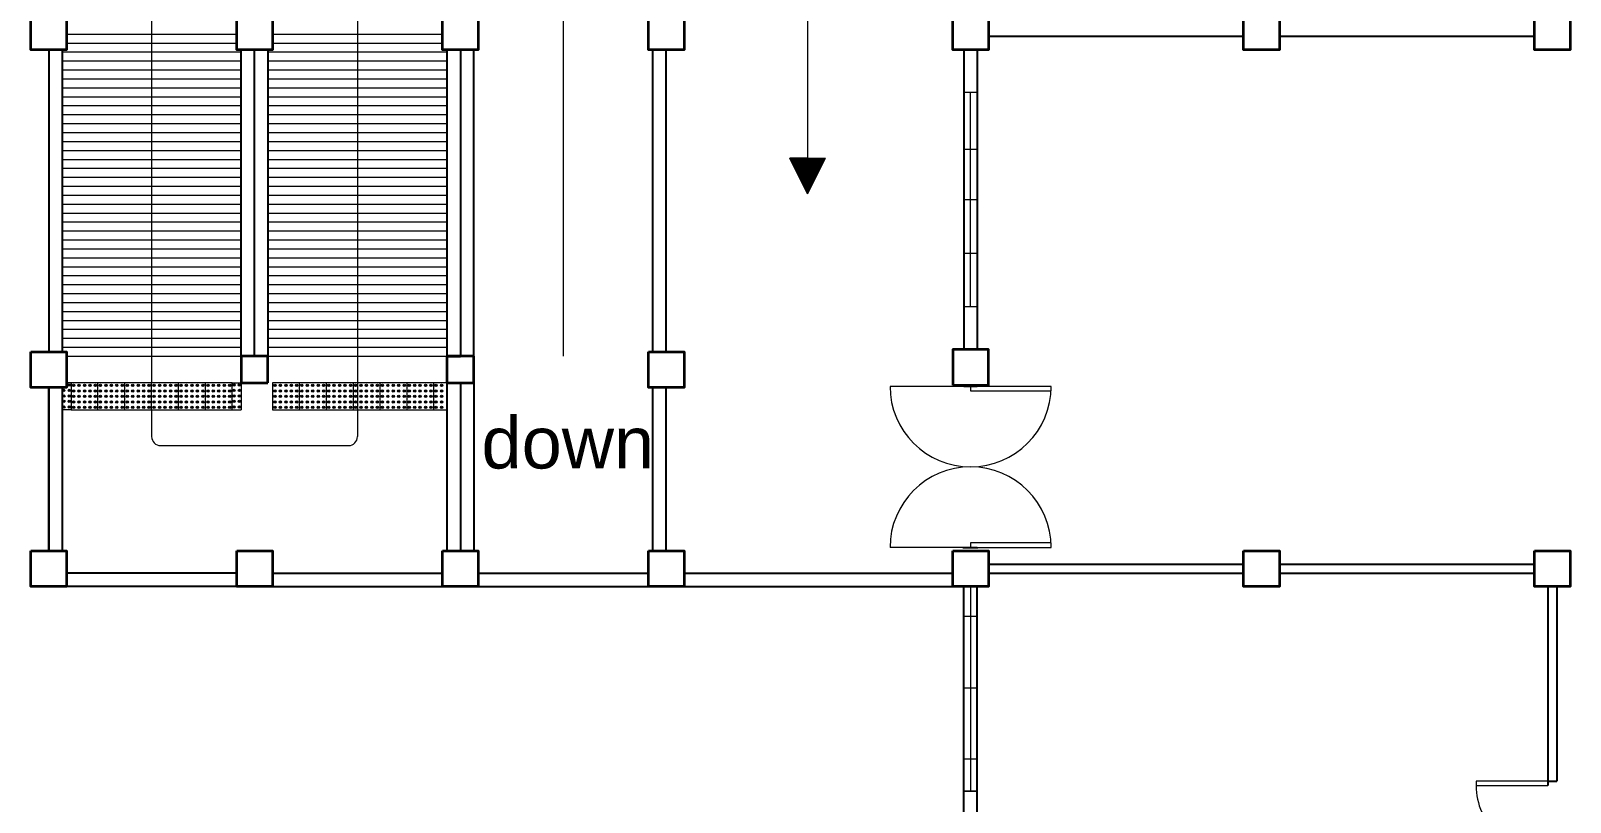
# Model space of a CAD drawing. Header units: millimetres. Extents: x 3 to 421, y 1 to 233.
# Drawn here: x 231.53 to 248.73, y 100.24 to 108.86 of the extents above; entities that cross this region are included whole.
import ezdxf

# ---------------------------------------------------------------- set-up
doc = ezdxf.new("R2010")
doc.units = ezdxf.units.MM
doc.header["$MEASUREMENT"] = 0
doc.styles.add('SWISSLT175', font='swissl.ttf', dxfattribs={"height": 0.175})

msp = doc.modelspace()

# ---------------------------------------------------------------- linework, layer by layer
at = {"color": 8, "lineweight": 9}
for p, q in [((232.879, 118.122), (232.879, 104.922)), ((237.479, 105.222), (237.479, 118.122)), ((235.179, 115.306), (235.179, 104.322)), ((240.208, 114.753), (240.208, 107.435)), ((231.929, 108.822), (233.829, 108.822)), ((231.929, 108.722), (233.829, 108.722)), ((234.229, 108.822), (236.129, 108.822)), ((234.229, 108.722), (236.129, 108.722)), ((231.879, 108.622), (233.879, 108.622)), ((234.179, 108.622), (236.179, 108.622)), ((231.879, 108.522), (233.879, 108.522)), ((231.879, 108.422), (233.879, 108.422)), ((234.179, 108.522), (236.179, 108.522)), ((234.179, 108.422), (236.179, 108.422)), ((231.879, 108.322), (233.879, 108.322)), ((231.879, 108.222), (233.879, 108.222)), ((234.179, 108.322), (236.179, 108.322)), ((234.179, 108.222), (236.179, 108.222)), ((231.879, 108.122), (233.879, 108.122)), ((231.879, 108.022), (233.879, 108.022)), ((234.179, 108.122), (236.179, 108.122)), ((234.179, 108.022), (236.179, 108.022)), ((241.954, 108.172), (242.104, 108.172)), ((241.954, 106.972), (241.954, 108.172)), ((242.029, 105.772), (242.029, 108.172)), ((242.104, 108.172), (242.104, 105.772)), ((231.879, 107.922), (233.879, 107.922)), ((234.179, 107.922), (236.179, 107.922)), ((231.879, 107.822), (233.879, 107.822)), ((231.879, 107.722), (233.879, 107.722)), ((234.179, 107.822), (236.179, 107.822)), ((234.179, 107.722), (236.179, 107.722)), ((231.879, 107.622), (233.879, 107.622)), ((231.879, 107.522), (233.879, 107.522)), ((234.179, 107.622), (236.179, 107.622)), ((234.179, 107.522), (236.179, 107.522)), ((241.954, 107.534), (242.104, 107.534)), ((231.879, 107.422), (233.879, 107.422)), ((234.179, 107.422), (236.179, 107.422)), ((240.208, 107.435), (240.008, 107.435)), ((240.208, 107.035), (240.008, 107.435)), ((240.208, 107.425), (240.013, 107.425)), ((240.208, 107.415), (240.018, 107.415)), ((240.208, 107.405), (240.023, 107.405)), ((240.208, 107.395), (240.028, 107.395)), ((240.208, 107.385), (240.033, 107.385)), ((240.208, 107.375), (240.038, 107.375)), ((240.208, 107.365), (240.043, 107.365)), ((240.208, 107.355), (240.048, 107.355)), ((240.208, 107.345), (240.053, 107.345)), ((240.208, 107.345), (240.053, 107.345)), ((240.208, 107.335), (240.058, 107.335)), ((240.208, 107.435), (240.408, 107.435)), ((240.208, 107.035), (240.408, 107.435)), ((240.208, 107.425), (240.403, 107.425)), ((240.208, 107.415), (240.398, 107.415)), ((240.393, 107.405), (240.208, 107.405)), ((240.388, 107.395), (240.208, 107.395)), ((240.383, 107.385), (240.208, 107.385)), ((240.378, 107.375), (240.208, 107.375)), ((240.373, 107.365), (240.208, 107.365)), ((240.368, 107.355), (240.208, 107.355)), ((240.363, 107.345), (240.208, 107.345)), ((240.363, 107.345), (240.208, 107.345)), ((240.358, 107.335), (240.208, 107.335)), ((231.879, 107.322), (233.879, 107.322)), ((231.879, 107.222), (233.879, 107.222)), ((234.179, 107.322), (236.179, 107.322)), ((234.179, 107.222), (236.179, 107.222)), ((240.208, 107.325), (240.063, 107.325)), ((240.208, 107.315), (240.068, 107.315)), ((240.208, 107.305), (240.073, 107.305)), ((240.208, 107.295), (240.078, 107.295)), ((240.208, 107.285), (240.083, 107.285)), ((240.208, 107.275), (240.088, 107.275)), ((240.208, 107.265), (240.093, 107.265)), ((240.208, 107.255), (240.098, 107.255)), ((240.208, 107.245), (240.103, 107.245)), ((240.208, 107.235), (240.108, 107.235)), ((240.208, 107.225), (240.113, 107.225)), ((240.208, 107.215), (240.118, 107.215)), ((240.208, 107.205), (240.123, 107.205)), ((240.208, 107.195), (240.128, 107.195)), ((240.208, 107.185), (240.133, 107.185)), ((240.208, 107.175), (240.138, 107.175)), ((240.208, 107.165), (240.143, 107.165)), ((240.353, 107.325), (240.208, 107.325)), ((240.348, 107.315), (240.208, 107.315)), ((240.343, 107.305), (240.208, 107.305)), ((240.338, 107.295), (240.208, 107.295)), ((240.333, 107.285), (240.208, 107.285)), ((240.328, 107.275), (240.208, 107.275)), ((240.323, 107.265), (240.208, 107.265)), ((240.318, 107.255), (240.208, 107.255)), ((240.313, 107.245), (240.208, 107.245)), ((240.308, 107.235), (240.208, 107.235)), ((240.303, 107.225), (240.208, 107.225)), ((240.298, 107.215), (240.208, 107.215)), ((240.293, 107.205), (240.208, 107.205)), ((240.288, 107.195), (240.208, 107.195)), ((240.283, 107.185), (240.208, 107.185)), ((240.278, 107.175), (240.208, 107.175)), ((240.273, 107.165), (240.208, 107.165)), ((231.879, 107.122), (233.879, 107.122)), ((231.879, 107.022), (233.879, 107.022)), ((234.179, 107.122), (236.179, 107.122)), ((234.179, 107.022), (236.179, 107.022)), ((240.208, 107.155), (240.148, 107.155)), ((240.208, 107.145), (240.153, 107.145)), ((240.208, 107.135), (240.158, 107.135)), ((240.208, 107.125), (240.163, 107.125)), ((240.208, 107.115), (240.168, 107.115)), ((240.208, 107.105), (240.173, 107.105)), ((240.208, 107.095), (240.178, 107.095)), ((240.208, 107.085), (240.183, 107.085)), ((240.208, 107.075), (240.188, 107.075)), ((240.208, 107.065), (240.193, 107.065)), ((240.208, 107.055), (240.198, 107.055)), ((240.208, 107.045), (240.203, 107.045)), ((240.268, 107.155), (240.208, 107.155)), ((240.263, 107.145), (240.208, 107.145)), ((240.258, 107.135), (240.208, 107.135)), ((240.253, 107.125), (240.208, 107.125)), ((240.248, 107.115), (240.208, 107.115)), ((240.243, 107.105), (240.208, 107.105)), ((240.238, 107.095), (240.208, 107.095)), ((240.233, 107.085), (240.208, 107.085)), ((240.228, 107.075), (240.208, 107.075)), ((240.223, 107.065), (240.208, 107.065)), ((240.218, 107.055), (240.208, 107.055)), ((240.213, 107.045), (240.208, 107.045)), ((231.879, 106.922), (233.879, 106.922)), ((231.879, 106.822), (233.879, 106.822)), ((234.179, 106.922), (236.179, 106.922)), ((234.179, 106.822), (236.179, 106.822)), ((241.954, 106.972), (241.954, 105.772)), ((241.954, 106.972), (242.104, 106.972)), ((231.879, 106.722), (233.879, 106.722)), ((234.179, 106.722), (236.179, 106.722)), ((231.879, 106.622), (233.879, 106.622)), ((231.879, 106.522), (233.879, 106.522)), ((234.179, 106.622), (236.179, 106.622)), ((234.179, 106.522), (236.179, 106.522)), ((231.879, 106.422), (233.879, 106.422)), ((231.879, 106.322), (233.879, 106.322)), ((234.179, 106.422), (236.179, 106.422)), ((234.179, 106.322), (236.179, 106.322)), ((241.954, 106.372), (242.104, 106.372)), ((231.879, 106.222), (233.879, 106.222)), ((234.179, 106.222), (236.179, 106.222)), ((231.879, 106.122), (233.879, 106.122)), ((231.879, 106.022), (233.879, 106.022)), ((234.179, 106.122), (236.179, 106.122)), ((234.179, 106.022), (236.179, 106.022)), ((231.879, 105.922), (233.879, 105.922)), ((231.879, 105.822), (233.879, 105.822)), ((234.179, 105.922), (236.179, 105.922)), ((234.179, 105.822), (236.179, 105.822)), ((231.879, 105.722), (233.879, 105.722)), ((231.879, 105.622), (233.879, 105.622)), ((234.179, 105.722), (236.179, 105.722)), ((234.179, 105.622), (236.179, 105.622)), ((242.104, 105.772), (241.954, 105.772)), ((231.879, 105.522), (233.879, 105.522)), ((234.179, 105.522), (236.179, 105.522)), ((231.879, 105.422), (233.879, 105.422)), ((231.879, 105.322), (233.879, 105.322)), ((234.179, 105.422), (236.179, 105.422)), ((234.179, 105.322), (236.179, 105.322)), ((231.929, 105.222), (233.879, 105.222)), ((234.179, 105.222), (236.179, 105.222)), ((231.979, 104.922), (231.929, 104.922)), ((232.279, 104.922), (231.979, 104.922)), ((231.979, 104.922), (231.979, 104.622)), ((232.279, 104.622), (232.279, 104.922)), ((232.579, 104.922), (232.279, 104.922)), ((232.579, 104.622), (232.579, 104.922)), ((232.879, 104.922), (232.579, 104.922)), ((232.879, 104.622), (232.879, 104.922)), ((233.179, 104.922), (232.879, 104.922)), ((233.179, 104.622), (233.179, 104.922)), ((233.479, 104.922), (233.179, 104.922)), ((233.479, 104.622), (233.479, 104.922)), ((233.779, 104.922), (233.479, 104.922)), ((233.779, 104.622), (233.779, 104.922)), ((233.779, 104.922), (233.879, 104.922)), ((233.879, 104.922), (233.879, 104.622)), ((234.529, 104.922), (234.229, 104.922)), ((234.229, 104.922), (234.229, 104.622)), ((234.829, 104.922), (234.529, 104.922)), ((234.529, 104.922), (234.529, 104.622)), ((235.129, 104.922), (234.829, 104.922)), ((234.829, 104.922), (234.829, 104.622)), ((235.429, 104.922), (235.129, 104.922)), ((235.129, 104.922), (235.129, 104.622)), ((235.729, 104.922), (235.429, 104.922)), ((235.429, 104.922), (235.429, 104.622)), ((236.029, 104.922), (235.729, 104.922)), ((235.729, 104.922), (235.729, 104.622)), ((236.329, 104.922), (236.029, 104.922)), ((236.029, 104.922), (236.029, 104.622)), ((231.979, 104.622), (231.879, 104.622)), ((231.979, 104.622), (232.279, 104.622)), ((232.279, 104.622), (232.579, 104.622)), ((232.579, 104.622), (232.879, 104.622)), ((232.879, 104.622), (233.179, 104.622)), ((232.879, 104.622), (232.879, 104.322)), ((233.179, 104.622), (233.479, 104.622)), ((233.479, 104.622), (233.779, 104.622)), ((233.779, 104.622), (233.879, 104.622)), ((234.229, 104.622), (234.529, 104.622)), ((234.529, 104.622), (234.829, 104.622)), ((234.829, 104.622), (235.129, 104.622)), ((235.129, 104.622), (235.429, 104.622)), ((235.429, 104.622), (235.729, 104.622)), ((235.729, 104.622), (236.029, 104.622)), ((236.029, 104.622), (236.179, 104.622)), ((232.979, 104.222), (235.079, 104.222)), ((241.954, 100.359), (241.954, 102.647)), ((242.029, 102.647), (242.029, 100.359)), ((241.954, 101.515), (241.954, 102.315)), ((241.954, 102.315), (242.104, 102.315)), ((242.104, 102.315), (242.104, 100.715)), ((241.954, 101.515), (242.104, 101.515)), ((242.104, 100.715), (241.954, 100.715)), ((241.954, 100.359), (242.104, 100.359))]:
    msp.add_line(p, q, dxfattribs=at)
at = {"color": 8, "lineweight": 25}
for p, q in [((242.229, 108.797), (245.079, 108.797)), ((245.479, 108.797), (248.329, 108.797)), ((231.729, 108.647), (231.729, 105.272)), ((231.879, 108.647), (231.879, 105.272)), ((233.879, 105.222), (233.879, 108.647)), ((234.029, 105.222), (234.029, 108.647)), ((234.179, 108.647), (234.179, 105.222)), ((236.179, 108.647), (236.179, 105.222)), ((236.329, 108.647), (236.329, 105.222)), ((236.479, 105.222), (236.479, 108.647)), ((238.479, 105.272), (238.479, 108.647)), ((238.629, 105.272), (238.629, 108.647)), ((241.954, 108.647), (241.954, 105.297)), ((242.104, 108.647), (242.104, 105.297)), ((236.179, 105.222), (236.179, 103.047)), ((236.479, 105.222), (236.479, 103.047)), ((236.329, 104.922), (236.329, 103.047)), ((231.729, 103.047), (231.729, 104.872)), ((231.729, 104.872), (231.729, 103.047)), ((231.879, 104.872), (231.879, 103.047)), ((238.479, 103.047), (238.479, 104.872)), ((238.629, 103.047), (238.629, 104.872)), ((241.954, 104.897), (241.954, 104.884)), ((242.104, 104.884), (241.954, 104.884)), ((242.104, 104.897), (242.104, 104.884)), ((241.954, 103.084), (242.104, 103.084)), ((241.954, 103.072), (241.954, 103.084)), ((242.104, 103.072), (242.104, 103.084)), ((242.229, 102.897), (245.079, 102.897)), ((245.479, 102.897), (248.329, 102.897)), ((233.829, 102.797), (231.929, 102.797)), ((234.229, 102.797), (236.129, 102.797)), ((236.529, 102.797), (238.429, 102.797)), ((238.829, 102.797), (241.829, 102.797)), ((242.229, 102.797), (245.079, 102.797)), ((245.479, 102.797), (248.329, 102.797)), ((233.829, 102.647), (231.929, 102.647)), ((234.229, 102.647), (238.429, 102.647)), ((238.829, 102.647), (241.829, 102.647)), ((241.954, 97.047), (241.954, 102.647)), ((242.104, 97.047), (242.104, 102.647)), ((248.479, 102.647), (248.479, 100.422)), ((248.579, 102.647), (248.579, 100.472)), ((248.479, 100.472), (248.579, 100.472))]:
    msp.add_line(p, q, dxfattribs=at)
at = {"color": 8, "lineweight": 35}
for p, q in [((233.879, 105.222), (233.879, 104.922)), ((234.179, 105.222), (233.879, 105.222)), ((233.879, 105.222), (233.879, 104.922)), ((234.179, 104.922), (234.179, 105.222)), ((234.179, 104.922), (234.179, 105.222)), ((236.179, 105.222), (236.329, 105.222)), ((236.179, 105.222), (236.179, 104.922)), ((236.479, 105.222), (236.179, 105.222)), ((236.179, 105.222), (236.179, 104.922)), ((236.479, 104.922), (236.479, 105.222)), ((236.479, 104.922), (236.479, 105.222)), ((233.879, 104.922), (234.179, 104.922)), ((236.179, 104.922), (236.479, 104.922)), ((236.179, 104.922), (236.479, 104.922))]:
    msp.add_line(p, q, dxfattribs=at)
at = {"color": 8, "lineweight": 13}
for p, q in [((242.029, 104.884), (241.129, 104.884)), ((242.929, 104.884), (242.029, 104.884)), ((242.029, 104.884), (242.029, 104.834)), ((242.029, 104.834), (242.929, 104.834)), ((242.929, 104.834), (242.929, 104.884)), ((242.029, 103.084), (241.129, 103.084)), ((242.929, 103.134), (242.029, 103.134)), ((242.029, 103.134), (242.029, 103.084)), ((242.029, 103.084), (242.929, 103.084)), ((242.929, 103.084), (242.929, 103.134))]:
    msp.add_line(p, q, dxfattribs=at)
at = {"color": 8, "lineweight": 35}
for points in [[(231.529, 109.047), (231.929, 109.047), (231.929, 108.647), (231.529, 108.647)], [(233.829, 109.047), (234.229, 109.047), (234.229, 108.647), (233.829, 108.647)], [(236.129, 109.047), (236.529, 109.047), (236.529, 108.647), (236.129, 108.647)], [(238.429, 109.047), (238.829, 109.047), (238.829, 108.647), (238.429, 108.647)], [(241.829, 109.047), (242.229, 109.047), (242.229, 108.647), (241.829, 108.647)], [(245.079, 109.047), (245.479, 109.047), (245.479, 108.647), (245.079, 108.647)], [(248.329, 109.047), (248.729, 109.047), (248.729, 108.647), (248.329, 108.647)], [(231.529, 105.272), (231.929, 105.272), (231.929, 104.872), (231.529, 104.872)], [(238.429, 105.272), (238.829, 105.272), (238.829, 104.872), (238.429, 104.872)], [(241.829, 104.897), (242.229, 104.897), (242.229, 105.297), (241.829, 105.297)], [(231.529, 103.047), (231.929, 103.047), (231.929, 102.647), (231.529, 102.647)], [(233.829, 103.047), (234.229, 103.047), (234.229, 102.647), (233.829, 102.647)], [(236.129, 103.047), (236.529, 103.047), (236.529, 102.647), (236.129, 102.647)], [(238.429, 103.047), (238.829, 103.047), (238.829, 102.647), (238.429, 102.647)], [(241.829, 103.047), (242.229, 103.047), (242.229, 102.647), (241.829, 102.647)], [(245.079, 103.047), (245.479, 103.047), (245.479, 102.647), (245.079, 102.647)], [(248.329, 103.047), (248.729, 103.047), (248.729, 102.647), (248.329, 102.647)]]:
    msp.add_lwpolyline(points, close=True, dxfattribs=at)
at = {"color": 8, "lineweight": 9}
for points in [[(241.954, 105.772), (241.954, 108.172), (242.104, 108.172), (242.104, 105.772)], [(241.954, 108.172), (242.104, 108.172), (242.104, 105.772), (241.954, 105.772)], [(241.954, 102.647), (242.104, 102.647), (242.104, 100.359), (241.954, 100.359)]]:
    msp.add_lwpolyline(points, close=True, dxfattribs=at)
at = {"color": 8, "lineweight": 13, "ltscale": 0.03}
msp.add_lwpolyline([(248.479, 100.422), (248.479, 100.472), (247.679, 100.472), (247.679, 100.422)], close=True, dxfattribs=at)
at = {"color": 8, "lineweight": 9}
for centre, radius in [((231.898, 104.838), 0.013), ((231.898, 104.777), 0.013), ((231.898, 104.838), 0.009), ((231.898, 104.777), 0.009), ((231.959, 104.899), 0.013), ((231.959, 104.838), 0.013), ((231.959, 104.777), 0.013), ((231.959, 104.899), 0.009), ((231.959, 104.838), 0.009), ((231.959, 104.777), 0.009), ((232.007, 104.894), 0.013), ((232.007, 104.833), 0.013), ((232.007, 104.772), 0.013), ((232.007, 104.894), 0.009), ((232.007, 104.833), 0.009), ((232.007, 104.772), 0.009), ((232.068, 104.894), 0.013), ((232.068, 104.833), 0.013), ((232.068, 104.772), 0.013), ((232.068, 104.894), 0.009), ((232.068, 104.833), 0.009), ((232.068, 104.772), 0.009), ((232.129, 104.894), 0.013), ((232.129, 104.833), 0.013), ((232.129, 104.772), 0.013), ((232.129, 104.894), 0.009), ((232.129, 104.833), 0.009), ((232.129, 104.772), 0.009), ((232.19, 104.894), 0.013), ((232.19, 104.833), 0.013), ((232.19, 104.772), 0.013), ((232.19, 104.894), 0.009), ((232.19, 104.833), 0.009), ((232.19, 104.772), 0.009), ((232.251, 104.894), 0.013), ((232.251, 104.833), 0.013), ((232.251, 104.772), 0.013), ((232.251, 104.894), 0.009), ((232.251, 104.833), 0.009), ((232.251, 104.772), 0.009), ((232.307, 104.894), 0.013), ((232.307, 104.833), 0.013), ((232.307, 104.772), 0.013), ((232.307, 104.894), 0.009), ((232.307, 104.833), 0.009), ((232.307, 104.772), 0.009), ((232.368, 104.894), 0.013), ((232.368, 104.833), 0.013), ((232.368, 104.772), 0.013), ((232.368, 104.894), 0.009), ((232.368, 104.833), 0.009), ((232.368, 104.772), 0.009), ((232.429, 104.894), 0.013), ((232.429, 104.833), 0.013), ((232.429, 104.772), 0.013), ((232.429, 104.894), 0.009), ((232.429, 104.833), 0.009), ((232.429, 104.772), 0.009), ((232.49, 104.894), 0.013), ((232.49, 104.833), 0.013), ((232.49, 104.772), 0.013), ((232.49, 104.894), 0.009), ((232.49, 104.833), 0.009), ((232.49, 104.772), 0.009), ((232.551, 104.894), 0.013), ((232.551, 104.833), 0.013), ((232.551, 104.772), 0.013), ((232.551, 104.894), 0.009), ((232.551, 104.833), 0.009), ((232.551, 104.772), 0.009), ((232.607, 104.894), 0.013), ((232.607, 104.833), 0.013), ((232.607, 104.772), 0.013), ((232.607, 104.894), 0.009), ((232.607, 104.833), 0.009), ((232.607, 104.772), 0.009), ((232.668, 104.894), 0.013), ((232.668, 104.833), 0.013), ((232.668, 104.772), 0.013), ((232.668, 104.894), 0.009), ((232.668, 104.833), 0.009), ((232.668, 104.772), 0.009), ((232.729, 104.894), 0.013), ((232.729, 104.833), 0.013), ((232.729, 104.772), 0.013), ((232.729, 104.894), 0.009), ((232.729, 104.833), 0.009), ((232.729, 104.772), 0.009), ((232.79, 104.894), 0.013), ((232.79, 104.833), 0.013), ((232.79, 104.772), 0.013), ((232.79, 104.894), 0.009), ((232.79, 104.833), 0.009), ((232.79, 104.772), 0.009), ((232.851, 104.894), 0.013), ((232.851, 104.833), 0.013), ((232.851, 104.772), 0.013), ((232.851, 104.894), 0.009), ((232.851, 104.833), 0.009), ((232.851, 104.772), 0.009), ((232.907, 104.894), 0.013), ((232.907, 104.833), 0.013), ((232.907, 104.772), 0.013), ((232.907, 104.894), 0.009), ((232.907, 104.833), 0.009), ((232.907, 104.772), 0.009), ((232.968, 104.894), 0.013), ((232.968, 104.833), 0.013), ((232.968, 104.772), 0.013), ((232.968, 104.894), 0.009), ((232.968, 104.833), 0.009), ((232.968, 104.772), 0.009), ((233.029, 104.894), 0.013), ((233.029, 104.833), 0.013), ((233.029, 104.772), 0.013), ((233.029, 104.894), 0.009), ((233.029, 104.833), 0.009), ((233.029, 104.772), 0.009), ((233.09, 104.894), 0.013), ((233.09, 104.833), 0.013), ((233.09, 104.772), 0.013), ((233.09, 104.894), 0.009), ((233.09, 104.833), 0.009), ((233.09, 104.772), 0.009), ((233.151, 104.894), 0.013), ((233.151, 104.833), 0.013), ((233.151, 104.772), 0.013), ((233.151, 104.894), 0.009), ((233.151, 104.833), 0.009), ((233.151, 104.772), 0.009), ((233.207, 104.894), 0.013), ((233.207, 104.833), 0.013), ((233.207, 104.772), 0.013), ((233.207, 104.894), 0.009), ((233.207, 104.833), 0.009), ((233.207, 104.772), 0.009), ((233.268, 104.894), 0.013), ((233.268, 104.833), 0.013), ((233.268, 104.772), 0.013), ((233.268, 104.894), 0.009), ((233.268, 104.833), 0.009), ((233.268, 104.772), 0.009), ((233.329, 104.894), 0.013), ((233.329, 104.833), 0.013), ((233.329, 104.772), 0.013), ((233.329, 104.894), 0.009), ((233.329, 104.833), 0.009), ((233.329, 104.772), 0.009), ((233.39, 104.894), 0.013), ((233.39, 104.833), 0.013), ((233.39, 104.772), 0.013), ((233.39, 104.894), 0.009), ((233.39, 104.833), 0.009), ((233.39, 104.772), 0.009), ((233.451, 104.894), 0.013), ((233.451, 104.833), 0.013), ((233.451, 104.772), 0.013), ((233.451, 104.894), 0.009), ((233.451, 104.833), 0.009), ((233.451, 104.772), 0.009), ((233.507, 104.894), 0.013), ((233.507, 104.833), 0.013), ((233.507, 104.772), 0.013), ((233.507, 104.894), 0.009), ((233.507, 104.833), 0.009), ((233.507, 104.772), 0.009), ((233.568, 104.894), 0.013), ((233.568, 104.833), 0.013), ((233.568, 104.772), 0.013), ((233.568, 104.894), 0.009), ((233.568, 104.833), 0.009), ((233.568, 104.772), 0.009), ((233.629, 104.894), 0.013), ((233.629, 104.833), 0.013), ((233.629, 104.772), 0.013), ((233.629, 104.894), 0.009), ((233.629, 104.833), 0.009), ((233.629, 104.772), 0.009), ((233.69, 104.894), 0.013), ((233.69, 104.833), 0.013), ((233.69, 104.772), 0.013), ((233.69, 104.894), 0.009), ((233.69, 104.833), 0.009), ((233.69, 104.772), 0.009), ((233.751, 104.894), 0.013), ((233.751, 104.833), 0.013), ((233.751, 104.772), 0.013), ((233.751, 104.894), 0.009), ((233.751, 104.833), 0.009), ((233.751, 104.772), 0.009), ((233.798, 104.899), 0.013), ((233.798, 104.838), 0.013), ((233.798, 104.777), 0.013), ((233.798, 104.899), 0.009), ((233.798, 104.838), 0.009), ((233.798, 104.777), 0.009), ((233.859, 104.899), 0.013), ((233.859, 104.838), 0.013), ((233.859, 104.777), 0.013), ((233.859, 104.899), 0.009), ((233.859, 104.838), 0.009), ((233.859, 104.777), 0.009), ((234.257, 104.894), 0.013), ((234.257, 104.833), 0.013), ((234.257, 104.772), 0.013), ((234.257, 104.894), 0.009), ((234.257, 104.833), 0.009), ((234.257, 104.772), 0.009), ((234.318, 104.894), 0.013), ((234.318, 104.833), 0.013), ((234.318, 104.772), 0.013), ((234.318, 104.894), 0.009), ((234.318, 104.833), 0.009), ((234.318, 104.772), 0.009), ((234.379, 104.894), 0.013), ((234.379, 104.833), 0.013), ((234.379, 104.772), 0.013), ((234.379, 104.894), 0.009), ((234.379, 104.833), 0.009), ((234.379, 104.772), 0.009), ((234.44, 104.894), 0.013), ((234.44, 104.833), 0.013), ((234.44, 104.772), 0.013), ((234.44, 104.894), 0.009), ((234.44, 104.833), 0.009), ((234.44, 104.772), 0.009), ((234.501, 104.894), 0.013), ((234.501, 104.833), 0.013), ((234.501, 104.772), 0.013), ((234.501, 104.894), 0.009), ((234.501, 104.833), 0.009), ((234.501, 104.772), 0.009), ((234.557, 104.894), 0.013), ((234.557, 104.833), 0.013), ((234.557, 104.772), 0.013), ((234.557, 104.894), 0.009), ((234.557, 104.833), 0.009), ((234.557, 104.772), 0.009), ((234.618, 104.894), 0.013), ((234.618, 104.833), 0.013), ((234.618, 104.772), 0.013), ((234.618, 104.894), 0.009), ((234.618, 104.833), 0.009), ((234.618, 104.772), 0.009), ((234.679, 104.894), 0.013), ((234.679, 104.833), 0.013), ((234.679, 104.772), 0.013), ((234.679, 104.894), 0.009), ((234.679, 104.833), 0.009), ((234.679, 104.772), 0.009), ((234.74, 104.894), 0.013), ((234.74, 104.833), 0.013), ((234.74, 104.772), 0.013), ((234.74, 104.894), 0.009), ((234.74, 104.833), 0.009), ((234.74, 104.772), 0.009), ((234.801, 104.894), 0.013), ((234.801, 104.833), 0.013), ((234.801, 104.772), 0.013), ((234.801, 104.894), 0.009), ((234.801, 104.833), 0.009), ((234.801, 104.772), 0.009), ((234.857, 104.894), 0.013), ((234.857, 104.833), 0.013), ((234.857, 104.772), 0.013), ((234.857, 104.894), 0.009), ((234.857, 104.833), 0.009), ((234.857, 104.772), 0.009), ((234.918, 104.894), 0.013), ((234.918, 104.833), 0.013), ((234.918, 104.772), 0.013), ((234.918, 104.894), 0.009), ((234.918, 104.833), 0.009), ((234.918, 104.772), 0.009), ((234.979, 104.894), 0.013), ((234.979, 104.833), 0.013), ((234.979, 104.772), 0.013), ((234.979, 104.894), 0.009), ((234.979, 104.833), 0.009), ((234.979, 104.772), 0.009), ((235.04, 104.894), 0.013), ((235.04, 104.833), 0.013), ((235.04, 104.772), 0.013), ((235.04, 104.894), 0.009), ((235.04, 104.833), 0.009), ((235.04, 104.772), 0.009), ((235.101, 104.894), 0.013), ((235.101, 104.833), 0.013), ((235.101, 104.772), 0.013), ((235.101, 104.894), 0.009), ((235.101, 104.833), 0.009), ((235.101, 104.772), 0.009), ((235.157, 104.894), 0.013), ((235.157, 104.833), 0.013), ((235.157, 104.772), 0.013), ((235.157, 104.894), 0.009), ((235.157, 104.833), 0.009), ((235.157, 104.772), 0.009), ((235.218, 104.894), 0.013), ((235.218, 104.833), 0.013), ((235.218, 104.772), 0.013), ((235.218, 104.894), 0.009), ((235.218, 104.833), 0.009), ((235.218, 104.772), 0.009), ((235.279, 104.894), 0.013), ((235.279, 104.833), 0.013), ((235.279, 104.772), 0.013), ((235.279, 104.894), 0.009), ((235.279, 104.833), 0.009), ((235.279, 104.772), 0.009), ((235.34, 104.894), 0.013), ((235.34, 104.833), 0.013), ((235.34, 104.772), 0.013), ((235.34, 104.894), 0.009), ((235.34, 104.833), 0.009), ((235.34, 104.772), 0.009), ((235.401, 104.894), 0.013), ((235.401, 104.833), 0.013), ((235.401, 104.772), 0.013), ((235.401, 104.894), 0.009), ((235.401, 104.833), 0.009), ((235.401, 104.772), 0.009), ((235.457, 104.894), 0.013), ((235.457, 104.833), 0.013), ((235.457, 104.772), 0.013), ((235.457, 104.894), 0.009), ((235.457, 104.833), 0.009), ((235.457, 104.772), 0.009), ((235.518, 104.894), 0.013), ((235.518, 104.833), 0.013), ((235.518, 104.772), 0.013), ((235.518, 104.894), 0.009), ((235.518, 104.833), 0.009), ((235.518, 104.772), 0.009), ((235.579, 104.894), 0.013), ((235.579, 104.833), 0.013), ((235.579, 104.772), 0.013), ((235.579, 104.894), 0.009), ((235.579, 104.833), 0.009), ((235.579, 104.772), 0.009), ((235.64, 104.894), 0.013), ((235.64, 104.833), 0.013), ((235.64, 104.772), 0.013), ((235.64, 104.894), 0.009), ((235.64, 104.833), 0.009), ((235.64, 104.772), 0.009), ((235.701, 104.894), 0.013), ((235.701, 104.833), 0.013), ((235.701, 104.772), 0.013), ((235.701, 104.894), 0.009), ((235.701, 104.833), 0.009), ((235.701, 104.772), 0.009), ((235.757, 104.894), 0.013), ((235.757, 104.833), 0.013), ((235.757, 104.772), 0.013), ((235.757, 104.894), 0.009), ((235.757, 104.833), 0.009), ((235.757, 104.772), 0.009), ((235.818, 104.894), 0.013), ((235.818, 104.833), 0.013), ((235.818, 104.772), 0.013), ((235.818, 104.894), 0.009), ((235.818, 104.833), 0.009), ((235.818, 104.772), 0.009), ((235.879, 104.894), 0.013), ((235.879, 104.833), 0.013), ((235.879, 104.772), 0.013), ((235.879, 104.894), 0.009), ((235.879, 104.833), 0.009), ((235.879, 104.772), 0.009), ((235.94, 104.894), 0.013), ((235.94, 104.833), 0.013), ((235.94, 104.772), 0.013), ((235.94, 104.894), 0.009), ((235.94, 104.833), 0.009), ((235.94, 104.772), 0.009), ((236.001, 104.894), 0.013), ((236.001, 104.833), 0.013), ((236.001, 104.772), 0.013), ((236.001, 104.894), 0.009), ((236.001, 104.833), 0.009), ((236.001, 104.772), 0.009), ((236.057, 104.894), 0.013), ((236.057, 104.833), 0.013), ((236.057, 104.772), 0.013), ((236.057, 104.894), 0.009), ((236.057, 104.833), 0.009), ((236.057, 104.772), 0.009), ((236.118, 104.894), 0.013), ((236.118, 104.833), 0.013), ((236.118, 104.772), 0.013), ((236.118, 104.894), 0.009), ((236.118, 104.833), 0.009), ((236.118, 104.772), 0.009), ((231.898, 104.716), 0.013), ((231.898, 104.655), 0.013), ((231.898, 104.716), 0.009), ((231.898, 104.655), 0.009), ((231.959, 104.716), 0.013), ((231.959, 104.655), 0.013), ((231.959, 104.716), 0.009), ((231.959, 104.655), 0.009), ((232.007, 104.711), 0.013), ((232.007, 104.65), 0.013), ((232.007, 104.711), 0.009), ((232.007, 104.65), 0.009), ((232.068, 104.711), 0.013), ((232.068, 104.65), 0.013), ((232.068, 104.711), 0.009), ((232.068, 104.65), 0.009), ((232.129, 104.711), 0.013), ((232.129, 104.65), 0.013), ((232.129, 104.711), 0.009), ((232.129, 104.65), 0.009), ((232.19, 104.711), 0.013), ((232.19, 104.65), 0.013), ((232.19, 104.711), 0.009), ((232.19, 104.65), 0.009), ((232.251, 104.711), 0.013), ((232.251, 104.65), 0.013), ((232.251, 104.711), 0.009), ((232.251, 104.65), 0.009), ((232.307, 104.711), 0.013), ((232.307, 104.65), 0.013), ((232.307, 104.711), 0.009), ((232.307, 104.65), 0.009), ((232.368, 104.711), 0.013), ((232.368, 104.65), 0.013), ((232.368, 104.711), 0.009), ((232.368, 104.65), 0.009), ((232.429, 104.711), 0.013), ((232.429, 104.65), 0.013), ((232.429, 104.711), 0.009), ((232.429, 104.65), 0.009), ((232.49, 104.711), 0.013), ((232.49, 104.65), 0.013), ((232.49, 104.711), 0.009), ((232.49, 104.65), 0.009), ((232.551, 104.711), 0.013), ((232.551, 104.65), 0.013), ((232.551, 104.711), 0.009), ((232.551, 104.65), 0.009), ((232.607, 104.711), 0.013), ((232.607, 104.65), 0.013), ((232.607, 104.711), 0.009), ((232.607, 104.65), 0.009), ((232.668, 104.711), 0.013), ((232.668, 104.65), 0.013), ((232.668, 104.711), 0.009), ((232.668, 104.65), 0.009), ((232.729, 104.711), 0.013), ((232.729, 104.65), 0.013), ((232.729, 104.711), 0.009), ((232.729, 104.65), 0.009), ((232.79, 104.711), 0.013), ((232.79, 104.65), 0.013), ((232.79, 104.711), 0.009), ((232.79, 104.65), 0.009), ((232.851, 104.711), 0.013), ((232.851, 104.65), 0.013), ((232.851, 104.711), 0.009), ((232.851, 104.65), 0.009), ((232.907, 104.711), 0.013), ((232.907, 104.65), 0.013), ((232.907, 104.711), 0.009), ((232.907, 104.65), 0.009), ((232.968, 104.711), 0.013), ((232.968, 104.65), 0.013), ((232.968, 104.711), 0.009), ((232.968, 104.65), 0.009), ((233.029, 104.711), 0.013), ((233.029, 104.65), 0.013), ((233.029, 104.711), 0.009), ((233.029, 104.65), 0.009), ((233.09, 104.711), 0.013), ((233.09, 104.65), 0.013), ((233.09, 104.711), 0.009), ((233.09, 104.65), 0.009), ((233.151, 104.711), 0.013), ((233.151, 104.65), 0.013), ((233.151, 104.711), 0.009), ((233.151, 104.65), 0.009), ((233.207, 104.711), 0.013), ((233.207, 104.65), 0.013), ((233.207, 104.711), 0.009), ((233.207, 104.65), 0.009), ((233.268, 104.711), 0.013), ((233.268, 104.65), 0.013), ((233.268, 104.711), 0.009), ((233.268, 104.65), 0.009), ((233.329, 104.711), 0.013), ((233.329, 104.65), 0.013), ((233.329, 104.711), 0.009), ((233.329, 104.65), 0.009), ((233.39, 104.711), 0.013), ((233.39, 104.65), 0.013), ((233.39, 104.711), 0.009), ((233.39, 104.65), 0.009), ((233.451, 104.711), 0.013), ((233.451, 104.65), 0.013), ((233.451, 104.711), 0.009), ((233.451, 104.65), 0.009), ((233.507, 104.711), 0.013), ((233.507, 104.65), 0.013), ((233.507, 104.711), 0.009), ((233.507, 104.65), 0.009), ((233.568, 104.711), 0.013), ((233.568, 104.65), 0.013), ((233.568, 104.711), 0.009), ((233.568, 104.65), 0.009), ((233.629, 104.711), 0.013), ((233.629, 104.65), 0.013), ((233.629, 104.711), 0.009), ((233.629, 104.65), 0.009), ((233.69, 104.711), 0.013), ((233.69, 104.65), 0.013), ((233.69, 104.711), 0.009), ((233.69, 104.65), 0.009), ((233.751, 104.711), 0.013), ((233.751, 104.65), 0.013), ((233.751, 104.711), 0.009), ((233.751, 104.65), 0.009), ((233.798, 104.716), 0.013), ((233.798, 104.655), 0.013), ((233.798, 104.716), 0.009), ((233.798, 104.655), 0.009), ((233.859, 104.716), 0.013), ((233.859, 104.655), 0.013), ((233.859, 104.716), 0.009), ((233.859, 104.655), 0.009), ((234.257, 104.711), 0.013), ((234.257, 104.65), 0.013), ((234.257, 104.711), 0.009), ((234.257, 104.65), 0.009), ((234.318, 104.711), 0.013), ((234.318, 104.65), 0.013), ((234.318, 104.711), 0.009), ((234.318, 104.65), 0.009), ((234.379, 104.711), 0.013), ((234.379, 104.65), 0.013), ((234.379, 104.711), 0.009), ((234.379, 104.65), 0.009), ((234.44, 104.711), 0.013), ((234.44, 104.65), 0.013), ((234.44, 104.711), 0.009), ((234.44, 104.65), 0.009), ((234.501, 104.711), 0.013), ((234.501, 104.65), 0.013), ((234.501, 104.711), 0.009), ((234.501, 104.65), 0.009), ((234.557, 104.711), 0.013), ((234.557, 104.65), 0.013), ((234.557, 104.711), 0.009), ((234.557, 104.65), 0.009), ((234.618, 104.711), 0.013), ((234.618, 104.65), 0.013), ((234.618, 104.711), 0.009), ((234.618, 104.65), 0.009), ((234.679, 104.711), 0.013), ((234.679, 104.65), 0.013), ((234.679, 104.711), 0.009), ((234.679, 104.65), 0.009), ((234.74, 104.711), 0.013), ((234.74, 104.65), 0.013), ((234.74, 104.711), 0.009), ((234.74, 104.65), 0.009), ((234.801, 104.711), 0.013), ((234.801, 104.65), 0.013), ((234.801, 104.711), 0.009), ((234.801, 104.65), 0.009), ((234.857, 104.711), 0.013), ((234.857, 104.65), 0.013), ((234.857, 104.711), 0.009), ((234.857, 104.65), 0.009), ((234.918, 104.711), 0.013), ((234.918, 104.65), 0.013), ((234.918, 104.711), 0.009), ((234.918, 104.65), 0.009), ((234.979, 104.711), 0.013), ((234.979, 104.65), 0.013), ((234.979, 104.711), 0.009), ((234.979, 104.65), 0.009), ((235.04, 104.711), 0.013), ((235.04, 104.65), 0.013), ((235.04, 104.711), 0.009), ((235.04, 104.65), 0.009), ((235.101, 104.711), 0.013), ((235.101, 104.65), 0.013), ((235.101, 104.711), 0.009), ((235.101, 104.65), 0.009), ((235.157, 104.711), 0.013), ((235.157, 104.65), 0.013), ((235.157, 104.711), 0.009), ((235.157, 104.65), 0.009), ((235.218, 104.711), 0.013), ((235.218, 104.65), 0.013), ((235.218, 104.711), 0.009), ((235.218, 104.65), 0.009), ((235.279, 104.711), 0.013), ((235.279, 104.65), 0.013), ((235.279, 104.711), 0.009), ((235.279, 104.65), 0.009), ((235.34, 104.711), 0.013), ((235.34, 104.65), 0.013), ((235.34, 104.711), 0.009), ((235.34, 104.65), 0.009), ((235.401, 104.711), 0.013), ((235.401, 104.65), 0.013), ((235.401, 104.711), 0.009), ((235.401, 104.65), 0.009), ((235.457, 104.711), 0.013), ((235.457, 104.65), 0.013), ((235.457, 104.711), 0.009), ((235.457, 104.65), 0.009), ((235.518, 104.711), 0.013), ((235.518, 104.65), 0.013), ((235.518, 104.711), 0.009), ((235.518, 104.65), 0.009), ((235.579, 104.711), 0.013), ((235.579, 104.65), 0.013), ((235.579, 104.711), 0.009), ((235.579, 104.65), 0.009), ((235.64, 104.711), 0.013), ((235.64, 104.65), 0.013), ((235.64, 104.711), 0.009), ((235.64, 104.65), 0.009), ((235.701, 104.711), 0.013), ((235.701, 104.65), 0.013), ((235.701, 104.711), 0.009), ((235.701, 104.65), 0.009), ((235.757, 104.711), 0.013), ((235.757, 104.65), 0.013), ((235.757, 104.711), 0.009), ((235.757, 104.65), 0.009), ((235.818, 104.711), 0.013), ((235.818, 104.65), 0.013), ((235.818, 104.711), 0.009), ((235.818, 104.65), 0.009), ((235.879, 104.711), 0.013), ((235.879, 104.65), 0.013), ((235.879, 104.711), 0.009), ((235.879, 104.65), 0.009), ((235.94, 104.711), 0.013), ((235.94, 104.65), 0.013), ((235.94, 104.711), 0.009), ((235.94, 104.65), 0.009), ((236.001, 104.711), 0.013), ((236.001, 104.65), 0.013), ((236.001, 104.711), 0.009), ((236.001, 104.65), 0.009), ((236.057, 104.711), 0.013), ((236.057, 104.65), 0.013), ((236.057, 104.711), 0.009), ((236.057, 104.65), 0.009), ((236.118, 104.711), 0.013), ((236.118, 104.65), 0.013), ((236.118, 104.711), 0.009), ((236.118, 104.65), 0.009)]:
    msp.add_circle(centre, radius, dxfattribs=at)
at = {"color": 8, "lineweight": 13}
for centre, start, end in [((242.029, 104.884), 180, 0), ((242.029, 103.084), 0, 180)]:
    msp.add_arc(centre, 0.9, start, end, dxfattribs=at)
at = {"color": 8, "lineweight": 9}
for centre, start, end in [((232.979, 104.322), 180, 270), ((235.079, 104.322), 270, 0)]:
    msp.add_arc(centre, 0.1, start, end, dxfattribs=at)
at = {"color": 8, "lineweight": 13, "ltscale": 0.03}
msp.add_arc((248.43, 100.422), 0.752, 180, 273.6952, dxfattribs=at)

# ---------------------------------------------------------------- texts
at = {"color": 8, "lineweight": -2, "ltscale": 0.4, "insert": (237.529, 104.251), "char_height": 0.5778, "width": 0.90467, "attachment_point": 5, "line_spacing_factor": 0.9, "style": 'SWISSLT175'}
msp.add_mtext('down', dxfattribs=at)

doc.saveas('drawing.dxf')
